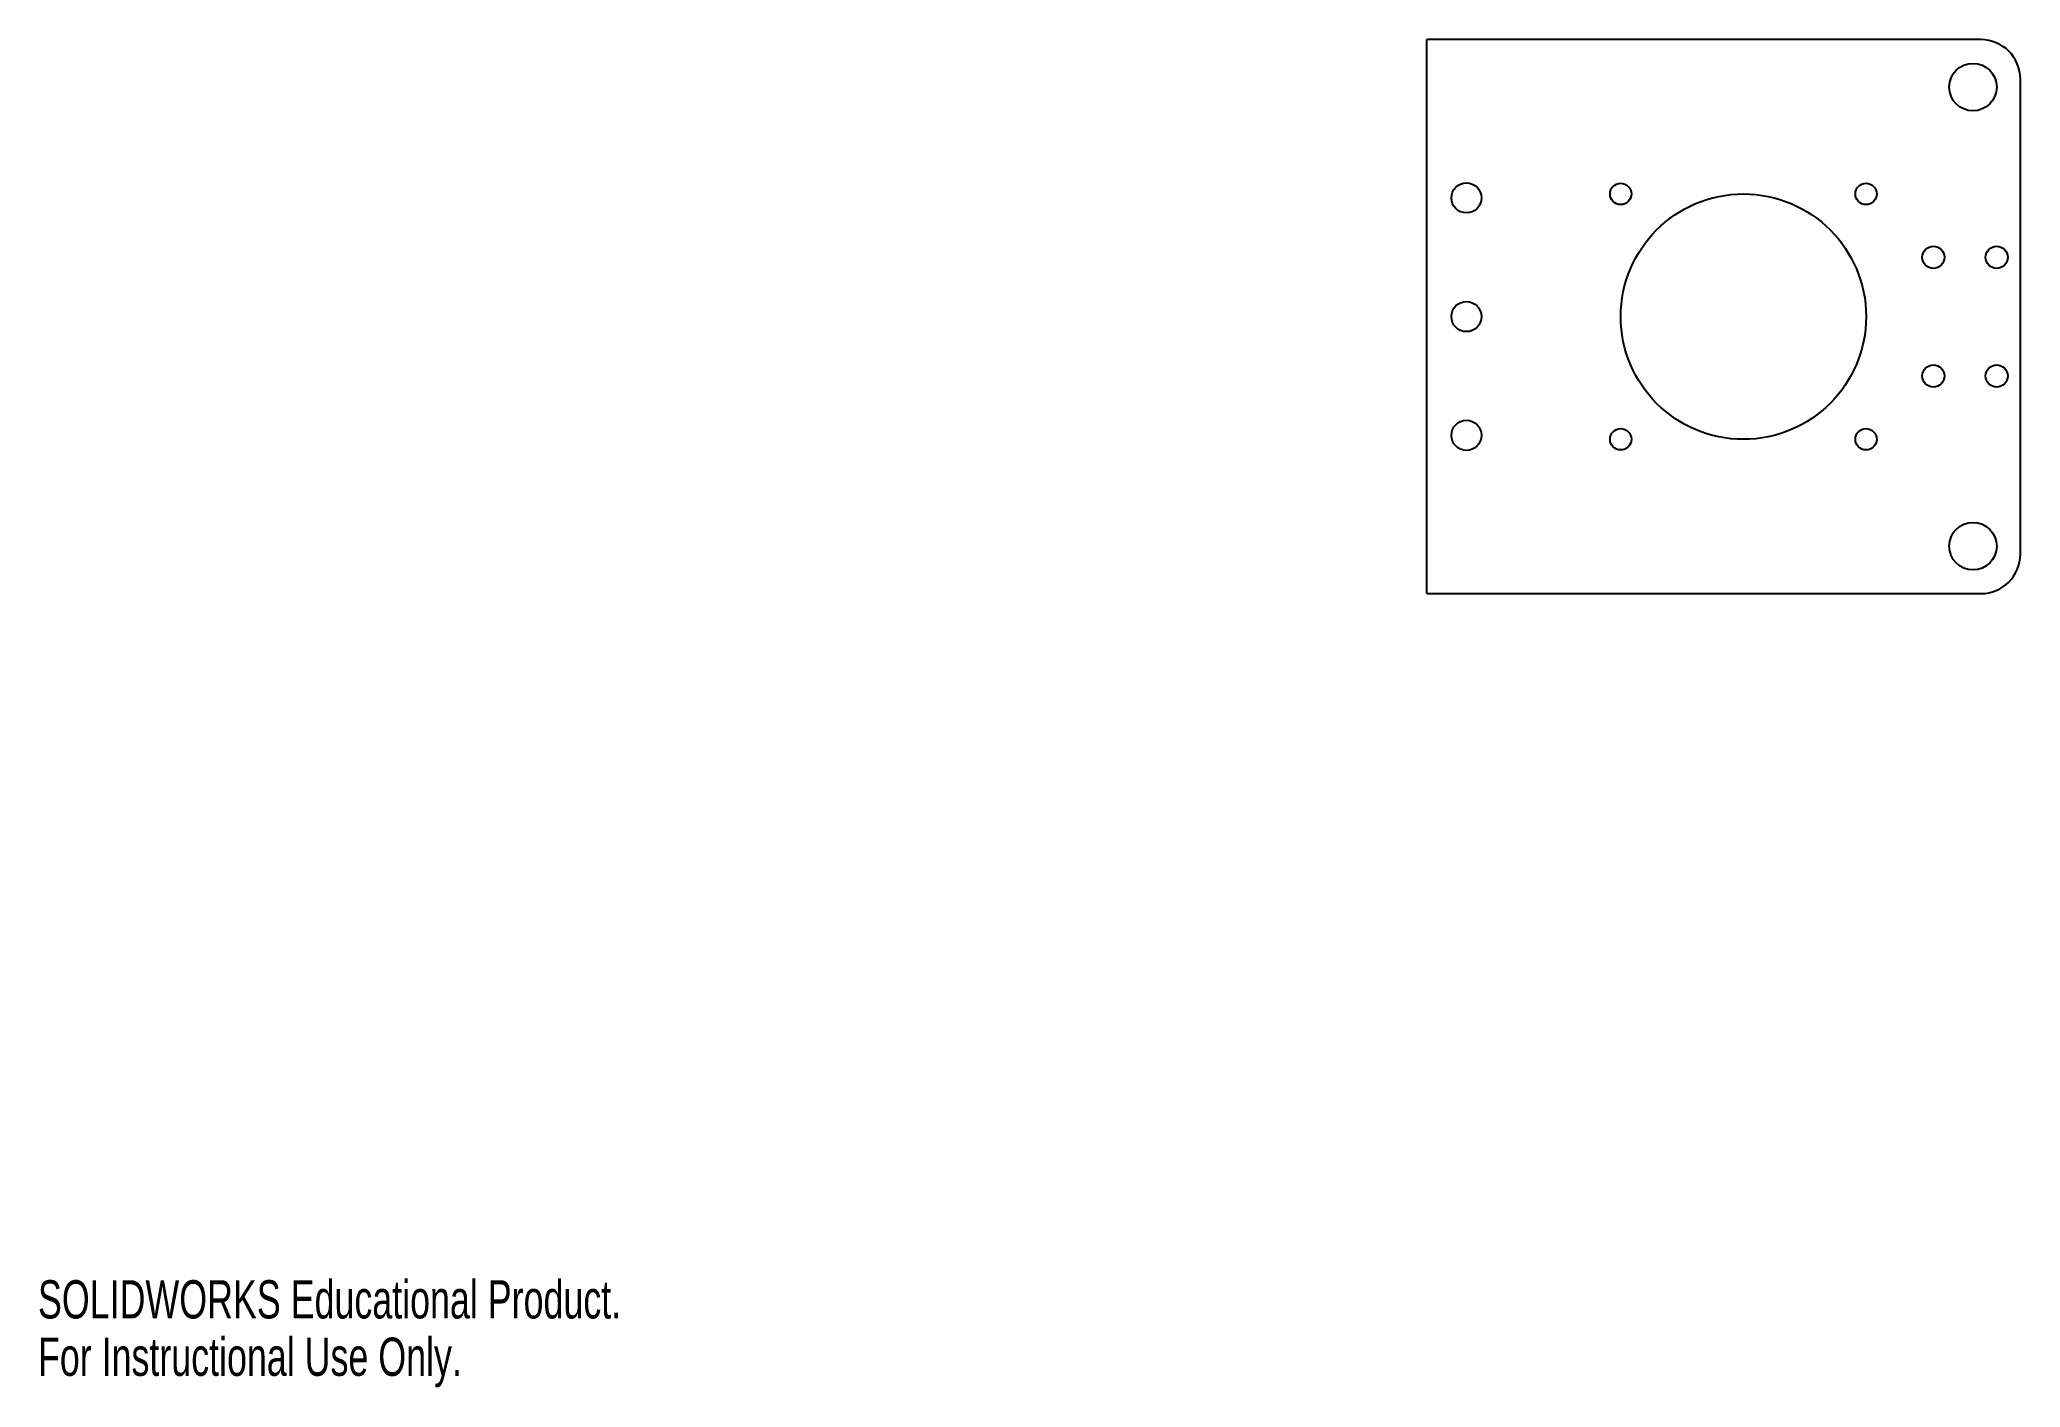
# Model space of a CAD drawing. Header units: millimetres. Extents: x 0 to 250, y 0 to 170.
import ezdxf

# ---------------------------------------------------------------- set-up
doc = ezdxf.new("R2010")
doc.units = ezdxf.units.MM
doc.styles.add('SLDTEXTSTYLE0', font='TXT', dxfattribs={"width": 0.7})

msp = doc.modelspace()

# ---------------------------------------------------------------- linework, layer by layer
at = {"color": 7, "linetype": 'Continuous', "lineweight": 25}
for p, q in [((175.48, 100.22), (175.48, 170.22)), ((245.48, 170.22), (175.48, 170.22)), ((250.48, 105.22), (250.48, 165.22)), ((175.48, 100.22), (245.48, 100.22))]:
    msp.add_line(p, q, dxfattribs=at)
for centre, radius in [((244.48, 164.22), 3), ((180.48, 150.22), 1.9), ((199.98, 150.72), 1.35), ((215.48, 135.22), 15.5), ((230.98, 150.72), 1.35), ((239.48, 142.72), 1.4), ((247.48, 142.72), 1.4), ((180.48, 135.22), 1.9), ((239.48, 127.72), 1.4), ((247.48, 127.72), 1.4), ((180.48, 120.22), 1.9), ((199.98, 119.72), 1.35), ((230.98, 119.72), 1.35), ((244.48, 106.22), 3)]:
    msp.add_circle(centre, radius, dxfattribs=at)
for centre, start, end in [((245.48, 165.22), 0, 90), ((245.48, 105.22), 270, 0)]:
    msp.add_arc(centre, 5, start, end, dxfattribs=at)

# ---------------------------------------------------------------- texts
at = {"color": 7, "linetype": 'Continuous', "char_height": 4.8336, "attachment_point": 1, "style": 'SLDTEXTSTYLE0'}
for s, insert in [('SOLIDWORKS Educational Product.', (0, 13.48)), ('For Instructional Use Only.', (0, 6.23))]:
    msp.add_mtext(s, dxfattribs=dict(at, insert=insert))

doc.saveas('drawing.dxf')
